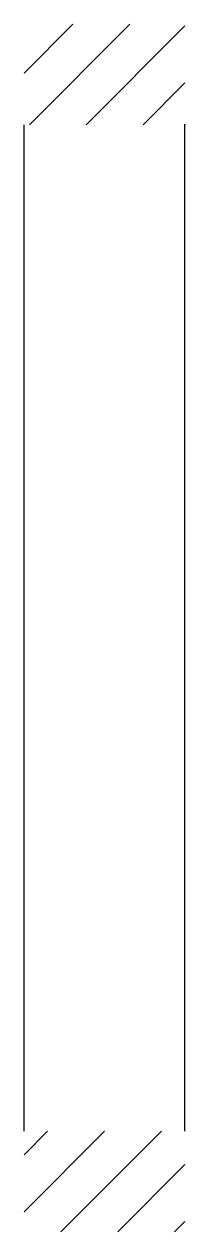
# Model space of a CAD drawing. Extents: x 0 to 240, y -150 to 1650.
import ezdxf

# ---------------------------------------------------------------- set-up
doc = ezdxf.new("R2010")
doc.units = 0
doc.header["$LTSCALE"] = 1000
doc.header["$MEASUREMENT"] = 0

# ---------------------------------------------------------------- blocks, each defined once
blk = doc.blocks.new('新开洞口')
for p, q in [((0, 1577.1), (72.9, 1650)), ((7.8, 1500), (157.8, 1650)), ((92.6, 1500), (240, 1647.4)), ((177.5, 1500), (240, 1562.5)), ((0, 0), (0, 1500)), ((240, 0), (240, 1500)), ((0, -35.1), (35.1, 0)), ((0, -120), (120, 0)), ((54.9, -150), (204.9, 0)), ((139.7, -150), (240, -49.7)), ((224.6, -150), (240, -134.6))]:
    blk.add_line(p, q)
blk.add_point((240, 1500))

msp = doc.modelspace()

# ---------------------------------------------------------------- block references
msp.add_blockref('新开洞口', (0, 0))

doc.saveas('drawing.dxf')
